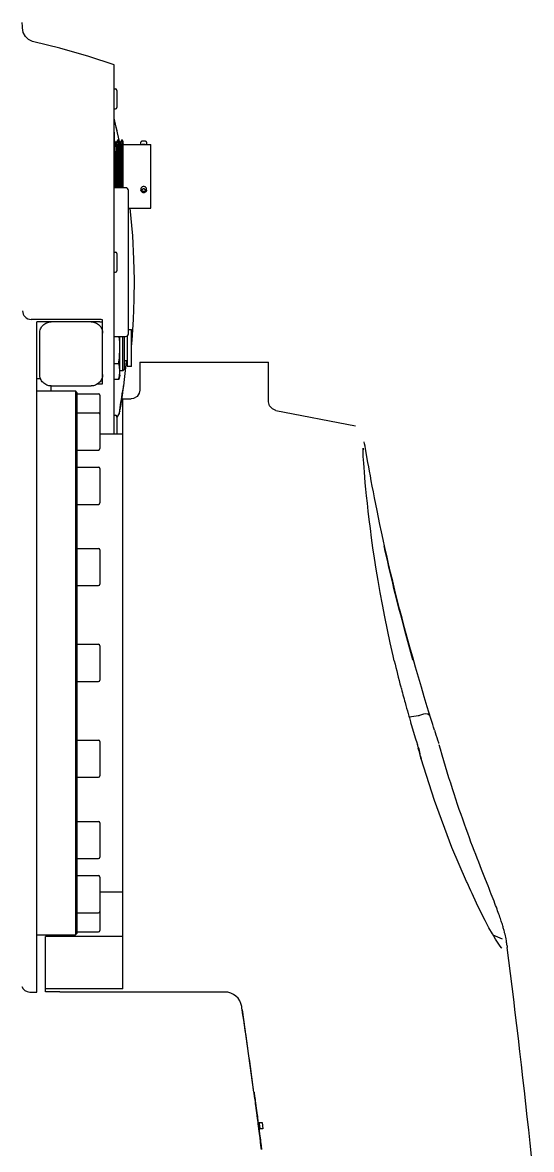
# Model space of a CAD drawing. Header units: millimetres. Extents: x 5828 to 7155, y 123 to 421.
# Drawn here: x 6520.11 to 6529.01, y 285.65 to 305.34 of the extents above; entities that cross this region are included whole.
import ezdxf

# ---------------------------------------------------------------- set-up
doc = ezdxf.new("R2010")
doc.units = ezdxf.units.MM
doc.layers.add('外形图', color=7, linetype='Continuous')

msp = doc.modelspace()

# ---------------------------------------------------------------- linework, layer by layer
at = {"layer": '外形图', "color": 0, "linetype": 'Continuous'}
for p, q in [((6521.7149, 298.1508), (6521.7149, 304.5945)), ((6521.7149, 304.176), (6521.7399, 304.176)), ((6521.7649, 304.151), (6521.7649, 303.851)), ((6521.7149, 303.826), (6521.7399, 303.826)), ((6521.7535, 303.5084), (6521.7149, 303.6654)), ((6521.7392, 303.5616), (6521.7158, 303.6559)), ((6521.752, 303.5088), (6521.7392, 303.5616)), ((6521.7236, 303.3952), (6521.7197, 303.4098)), ((6521.7236, 302.4509), (6521.7236, 303.3952)), ((6521.812, 303.2366), (6521.7535, 303.5084)), ((6521.7687, 303.4396), (6521.7666, 303.4481)), ((6521.7692, 303.4378), (6521.7687, 303.4396)), ((6521.726, 303.2665), (6521.7236, 303.2706)), ((6521.7421, 303.2386), (6521.726, 303.2665)), ((6521.7423, 303.2383), (6521.7421, 303.2386)), ((6521.7507, 303.2386), (6521.7423, 303.2386)), ((6521.7777, 303.2857), (6521.7506, 303.2387)), ((6521.7781, 303.286), (6521.7777, 303.2857)), ((6521.7781, 303.286), (6521.7851, 303.286)), ((6521.7851, 303.286), (6521.7855, 303.2857)), ((6521.8126, 303.2386), (6521.7855, 303.2857)), ((6521.8128, 303.2383), (6521.8126, 303.2386)), ((6521.8213, 303.2386), (6521.8128, 303.2386)), ((6521.8133, 303.2371), (6521.8128, 303.2383)), ((6521.8483, 303.2857), (6521.8211, 303.2387)), ((6521.8486, 303.286), (6521.8483, 303.2857)), ((6521.8486, 303.286), (6521.8557, 303.286)), ((6521.8557, 303.286), (6521.856, 303.2857)), ((6521.8709, 303.2599), (6521.856, 303.2857)), ((6521.8709, 302.4509), (6521.8709, 303.2598)), ((6521.8836, 303.2066), (6522.3586, 303.2066)), ((6522.1821, 303.2066), (6522.1821, 303.2463)), ((6522.2811, 303.2463), (6522.2811, 303.2066)), ((6522.3586, 302.0953), (6522.3586, 303.2066)), ((6521.8613, 302.922), (6521.86, 302.9854)), ((6521.8636, 302.8005), (6521.8636, 303.1347)), ((6521.8626, 302.8519), (6521.8613, 302.922)), ((6521.863, 302.8342), (6521.8626, 302.8519)), ((6521.8636, 302.8005), (6521.863, 302.8342)), ((6521.8643, 302.7185), (6521.8636, 302.8005)), ((6521.7288, 302.4505), (6521.7236, 302.7381)), ((6521.8649, 302.655), (6521.8643, 302.7185)), ((6521.8667, 302.4507), (6521.8649, 302.655)), ((6521.9149, 302.4509), (6521.7149, 302.4509)), ((6521.9649, 299.9009), (6521.9649, 302.4009)), ((6522.1821, 302.4267), (6522.1821, 302.4093)), ((6522.2811, 302.4093), (6522.2811, 302.4267)), ((6521.9649, 302.0953), (6522.3586, 302.0953)), ((6521.7149, 301.3259), (6521.7399, 301.3259)), ((6521.7649, 301.3009), (6521.7649, 301.0009)), ((6521.7149, 300.9759), (6521.7399, 300.9759)), ((6521.4648, 300.1509), (6520.2648, 300.1509)), ((6520.3648, 288.4005), (6520.3648, 300.1061)), ((6521.4648, 300.1061), (6520.3648, 300.1061)), ((6521.3148, 300.1061), (6520.6148, 300.1061)), ((6521.5148, 299.9076), (6521.5148, 300.1423)), ((6520.4148, 299.1884), (6520.4148, 299.9076)), ((6521.5148, 299.1884), (6521.5148, 299.9076)), ((6521.7149, 299.8509), (6521.9149, 299.8509)), ((6521.8149, 299.1758), (6521.8149, 299.8509)), ((6521.8667, 299.2508), (6521.8667, 299.8509)), ((6521.8974, 299.2815), (6521.8974, 299.8509)), ((6521.9424, 299.8594), (6521.9424, 299.3258)), ((6521.9649, 299.9759), (6522.0174, 299.9759)), ((6522.0174, 299.3258), (6522.0174, 299.9759)), ((6522.0189, 299.6927), (6522.0198, 299.6995)), ((6522.0198, 299.6995), (6522.0208, 299.7065)), ((6522.0208, 299.7065), (6522.0217, 299.7137)), ((6522.0217, 299.7137), (6522.0227, 299.7212)), ((6522.0227, 299.7212), (6522.0236, 299.729)), ((6522.0236, 299.729), (6522.0245, 299.7372)), ((6522.0245, 299.7372), (6522.0255, 299.7459)), ((6522.0255, 299.7459), (6522.0264, 299.7552)), ((6522.0264, 299.7552), (6522.0274, 299.7652)), ((6522.0288, 299.7808), (6522.0296, 299.79)), ((6521.9424, 299.4271), (6521.8974, 299.4271)), ((6521.9311, 299.4133), (6521.9326, 299.4281)), ((6521.7952, 299.3766), (6521.7149, 299.3766)), ((6521.8667, 299.2508), (6521.8149, 299.2508)), ((6521.8974, 299.2815), (6521.8667, 299.2508)), ((6521.9311, 299.4134), (6521.9288, 299.393)), ((6522.0174, 299.3258), (6521.9424, 299.3258)), ((6522.1649, 299.4008), (6522.1649, 298.9121)), ((6522.1651, 299.4008), (6524.4147, 299.4008)), ((6524.4149, 298.7097), (6524.4149, 299.4008)), ((6520.43, 299.1136), (6520.3648, 299.1136)), ((6521.5148, 299.1136), (6521.4997, 299.1136)), ((6521.5148, 299.0246), (6521.5148, 299.1884)), ((6521.7952, 299.1023), (6521.7149, 299.1023)), ((6521.8149, 299.1758), (6521.7952, 299.1023)), ((6520.3648, 298.9008), (6521.0398, 298.9008)), ((6520.6151, 298.9889), (6520.6148, 298.9867)), ((6520.6148, 298.9888), (6521.3148, 298.9888)), ((6520.6148, 298.9008), (6520.6148, 298.9867)), ((6521.0398, 298.9008), (6521.0398, 289.4005)), ((6521.0648, 298.8758), (6521.0398, 298.9008)), ((6521.0648, 298.8758), (6521.0648, 289.4256)), ((6521.0648, 298.8508), (6521.4398, 298.8508)), ((6521.425, 299.0227), (6521.4648, 299.0227)), ((6521.8424, 298.7487), (6521.8627, 298.8834)), ((6521.8598, 298.8253), (6521.8652, 298.864)), ((6521.8627, 298.8834), (6521.8649, 298.8978)), ((6521.8649, 298.8978), (6521.866, 298.9051)), ((6521.8652, 298.864), (6521.8699, 298.898)), ((6521.8699, 298.898), (6521.8722, 298.9146)), ((6521.4648, 298.8258), (6521.4648, 297.8928)), ((6521.8071, 298.5188), (6521.8347, 298.6978)), ((6521.8347, 298.6978), (6521.8424, 298.7487)), ((6521.8409, 298.6974), (6521.8442, 298.7191)), ((6521.8549, 298.792), (6521.8598, 298.8253)), ((6521.8649, 288.4569), (6521.8649, 298.7625)), ((6521.8649, 298.7625), (6522.0139, 298.7621)), ((6521.0648, 298.5178), (6521.4398, 298.5178)), ((6521.7149, 298.4758), (6521.7399, 298.4758)), ((6521.7649, 298.4323), (6521.7986, 298.4881)), ((6521.7649, 298.4508), (6521.7649, 298.1508)), ((6521.7986, 298.4881), (6521.7998, 298.4911)), ((6521.8025, 298.4988), (6521.8046, 298.5044)), ((6521.8046, 298.5044), (6521.8033, 298.501)), ((6521.8042, 298.5045), (6521.8215, 298.5742)), ((6521.8136, 298.5442), (6521.8122, 298.5361)), ((6521.8214, 298.5735), (6521.8216, 298.5746)), ((6524.5423, 298.5614), (6525.933, 298.2907)), ((6521.4648, 298.1508), (6521.8649, 298.1508)), ((6521.0648, 297.8678), (6521.4398, 297.8678)), ((6526.0653, 297.9028), (6526.065, 297.9011)), ((6526.065, 297.9009), (6526.065, 297.9011)), ((6526.0651, 297.8999), (6526.0653, 297.9028)), ((6526.0745, 297.8956), (6526.0751, 297.9)), ((6526.0916, 297.9766), (6526.0846, 298.0141)), ((6526.0992, 297.9346), (6526.0916, 297.9766)), ((6526.1077, 297.8879), (6526.0992, 297.9346)), ((6526.15, 297.6503), (6526.1077, 297.8879)), ((6521.0648, 297.5694), (6521.4398, 297.5694)), ((6521.4648, 297.5444), (6521.4648, 296.9444)), ((6521.0648, 296.9194), (6521.4398, 296.9194)), ((6521.0648, 296.15), (6521.4398, 296.15)), ((6521.4648, 296.125), (6521.4648, 295.525)), ((6521.0648, 295.5), (6521.4398, 295.5)), ((6521.0648, 294.4757), (6521.4398, 294.4757)), ((6521.4648, 294.4507), (6521.4648, 293.8507)), ((6526.9328, 294.2499), (6526.8845, 294.4225)), ((6526.9821, 294.0765), (6526.9328, 294.2499)), ((6526.9389, 294.1908), (6526.9358, 294.2018)), ((6527.0324, 293.9025), (6526.9821, 294.0765)), ((6521.0648, 293.8257), (6521.4398, 293.8257)), ((6527.0834, 293.7283), (6527.0324, 293.9025)), ((6527.1351, 293.5545), (6527.0834, 293.7283)), ((6527.1873, 293.3813), (6527.1351, 293.5545)), ((6527.216, 293.2871), (6527.1873, 293.3813)), ((6526.8534, 293.2631), (6526.8655, 293.2212)), ((6526.8655, 293.2212), (6526.8748, 293.1894)), ((6527.2492, 293.1781), (6527.216, 293.2871)), ((6527.2653, 293.1248), (6527.2481, 293.1809)), ((6527.281, 293.0742), (6527.2653, 293.1248)), ((6526.9166, 293.0508), (6526.9015, 293.1005)), ((6526.9827, 292.8376), (6526.9166, 293.0508)), ((6527.296, 293.0256), (6527.281, 293.0742)), ((6527.3116, 292.9757), (6527.296, 293.0256)), ((6521.0648, 292.8014), (6521.4398, 292.8014)), ((6521.4648, 292.7764), (6521.4648, 292.1764)), ((6527.0152, 292.7351), (6526.9827, 292.8376)), ((6527.0094, 292.7316), (6527.0028, 292.7316)), ((6527.0161, 292.7316), (6527.0094, 292.7316)), ((6527.0295, 292.6754), (6527.0158, 292.7316)), ((6527.0162, 292.7308), (6527.0174, 292.7251)), ((6527.0734, 292.4962), (6527.0568, 292.5634)), ((6527.4155, 292.6418), (6527.3939, 292.7168)), ((6527.4454, 292.5397), (6527.4155, 292.6418)), ((6527.0727, 292.496), (6527.0786, 292.4766)), ((6527.0755, 292.4879), (6527.0734, 292.4962)), ((6527.0767, 292.4828), (6527.0734, 292.4962)), ((6527.0816, 292.4666), (6527.0755, 292.4879)), ((6527.0786, 292.4766), (6527.0816, 292.4666)), ((6521.0648, 292.1514), (6521.4398, 292.1514)), ((6521.0648, 291.382), (6521.4398, 291.382)), ((6521.4648, 291.357), (6521.4648, 290.757)), ((6521.0648, 290.732), (6521.4398, 290.732)), ((6521.0648, 290.4336), (6521.4398, 290.4336)), ((6521.4648, 290.4086), (6521.4648, 289.4755)), ((6527.8817, 290.3117), (6527.8729, 290.3315)), ((6527.9472, 290.1661), (6527.8817, 290.3117)), ((6521.4648, 290.1506), (6521.8649, 290.1506)), ((6527.9681, 290.1204), (6527.9472, 290.1661)), ((6528.0471, 289.9518), (6527.9681, 290.1204)), ((6521.0648, 289.7836), (6521.4398, 289.7836)), ((6520.3648, 289.4005), (6521.0398, 289.4005)), ((6521.0648, 289.4255), (6521.0398, 289.4005)), ((6521.0648, 289.4505), (6521.4398, 289.4505)), ((6528.3798, 289.323), (6528.3256, 289.4142)), ((6528.3327, 289.4022), (6528.4928, 289.3286)), ((6528.5386, 289.4356), (6528.5349, 289.4498)), ((6528.5447, 289.4115), (6528.5385, 289.4361)), ((6528.5622, 289.3297), (6528.5447, 289.4115)), ((6520.5148, 288.4014), (6520.5148, 289.3725)), ((6521.8649, 289.3725), (6520.5148, 289.3725)), ((6528.4252, 289.2522), (6528.3798, 289.323)), ((6528.568, 289.2969), (6528.5622, 289.3297)), ((6528.5811, 289.2069), (6528.5802, 289.214)), ((6528.5811, 289.2069), (6528.5843, 289.1812)), ((6528.4781, 289.1752), (6528.4782, 289.1752)), ((6520.2428, 288.4005), (6520.3648, 288.4005)), ((6521.8649, 288.4569), (6520.5148, 288.4569)), ((6520.7648, 288.4014), (6520.5148, 288.4014)), ((6520.7648, 288.4005), (6520.7648, 288.4014)), ((6523.6481, 288.4005), (6520.7648, 288.4005)), ((6523.9531, 288.0903), (6523.953, 288.0906)), ((6523.953, 288.0906), (6523.9531, 288.0903)), ((6523.953, 288.0906), (6524.1531, 286.6496)), ((6524.159, 286.6505), (6524.1591, 286.6505)), ((6524.1602, 286.6398), (6524.159, 286.6505)), ((6524.1615, 286.6292), (6524.1602, 286.6398)), ((6524.1672, 286.5866), (6524.1615, 286.6292)), ((6524.1621, 286.6332), (6524.1628, 286.6292)), ((6524.1628, 286.6292), (6524.1692, 286.5866)), ((6524.169, 286.5734), (6524.1672, 286.5866)), ((6524.1729, 286.5441), (6524.169, 286.5734)), ((6524.1692, 286.5866), (6524.1753, 286.544)), ((6524.1736, 286.5441), (6524.1734, 286.5441)), ((6524.1752, 286.5334), (6524.1736, 286.5441)), ((6524.177, 286.5228), (6524.1752, 286.5334)), ((6524.1753, 286.544), (6524.1773, 286.5301)), ((6524.1831, 286.4802), (6524.177, 286.5228)), ((6524.1773, 286.5301), (6524.1815, 286.5015)), ((6524.1815, 286.5015), (6524.1873, 286.459)), ((6524.1875, 286.4483), (6524.1831, 286.4802)), ((6524.1873, 286.459), (6524.1931, 286.4164)), ((6524.192, 286.4164), (6524.1875, 286.4483)), ((6524.1976, 286.3739), (6524.192, 286.4164)), ((6524.1931, 286.4164), (6524.1987, 286.3739)), ((6524.2031, 286.3313), (6524.1976, 286.3739)), ((6524.1987, 286.3739), (6524.2042, 286.3313)), ((6524.2085, 286.2887), (6524.2031, 286.3313)), ((6524.2042, 286.3313), (6524.2097, 286.2887)), ((6524.2138, 286.2462), (6524.2085, 286.2887)), ((6524.2097, 286.2887), (6524.2137, 286.2568)), ((6524.2137, 286.2568), (6524.2177, 286.2249)), ((6524.2162, 286.2249), (6524.2138, 286.2462)), ((6524.2187, 286.2036), (6524.2162, 286.2249)), ((6524.2177, 286.2249), (6524.2202, 286.2036)), ((6524.2201, 286.1907), (6524.2184, 286.2036)), ((6524.2185, 286.2036), (6524.2187, 286.2036)), ((6524.224, 286.1611), (6524.2201, 286.1907)), ((6524.2202, 286.2036), (6524.2214, 286.193)), ((6524.2214, 286.193), (6524.2253, 286.1611)), ((6524.2295, 286.1185), (6524.224, 286.1611)), ((6524.2253, 286.1611), (6524.2285, 286.1398)), ((6524.2285, 286.1398), (6524.2318, 286.1185)), ((6524.2298, 286.1185), (6524.2296, 286.1185)), ((6524.2303, 286.1152), (6524.2298, 286.1185)), ((6524.2315, 286.1079), (6524.2303, 286.1152)), ((6524.2332, 286.0972), (6524.2315, 286.1079)), ((6524.2318, 286.1185), (6524.2361, 286.0866)), ((6524.2392, 286.0547), (6524.2332, 286.0972)), ((6524.2361, 286.0866), (6524.2405, 286.0547)), ((6524.2449, 286.0122), (6524.2392, 286.0547)), ((6524.2405, 286.0547), (6524.2473, 286.0033)), ((6524.2516, 286.1185), (6524.3002, 286.1185)), ((6524.2585, 286.0653), (6524.2516, 286.1185)), ((6524.2654, 286.0121), (6524.2585, 286.0653)), ((6524.3002, 286.1185), (6524.3142, 286.0121)), ((6524.2506, 285.9696), (6524.2449, 286.0122)), ((6524.2473, 286.0033), (6524.2517, 285.9696)), ((6524.256, 285.927), (6524.2506, 285.9696)), ((6524.2517, 285.9696), (6524.2572, 285.927)), ((6524.2615, 285.8845), (6524.256, 285.927)), ((6524.2572, 285.927), (6524.2626, 285.8845)), ((6524.2641, 285.8632), (6524.2615, 285.8845)), ((6524.2626, 285.8845), (6524.2705, 285.8206)), ((6524.2667, 285.8419), (6524.2641, 285.8632)), ((6524.3142, 286.0121), (6524.2654, 286.0121)), ((6524.2718, 285.7994), (6524.2667, 285.8419)), ((6524.2705, 285.8206), (6524.2743, 285.7887)), ((6524.2741, 285.7781), (6524.2718, 285.7994)), ((6524.2752, 285.7675), (6524.2741, 285.7781)), ((6524.2743, 285.7887), (6524.2781, 285.7568)), ((6524.2762, 285.7568), (6524.2752, 285.7675)), ((6524.2782, 285.7355), (6524.2755, 285.7568)), ((6524.276, 285.7568), (6524.2762, 285.7568)), ((6524.2781, 285.7568), (6524.2829, 285.7143)), ((6524.2863, 285.6717), (6524.2782, 285.7355)), ((6524.2829, 285.7143), (6524.2852, 285.693)), ((6524.2852, 285.693), (6524.2876, 285.6717)), ((6524.2891, 285.6504), (6524.2863, 285.6717)), ((6524.2876, 285.6717), (6524.2897, 285.6504)), ((6524.2897, 285.6504), (6524.2891, 285.6504))]:
    msp.add_line(p, q, dxfattribs=at)
for points in [[(6520.3126, 304.998), (6520.2872, 305.0049), (6520.2205, 305.0384), (6520.1654, 305.0918), (6520.1282, 305.1619), (6520.1148, 305.2425)], [(6521.7149, 304.5945), (6521.2725, 304.745), (6520.764, 304.8912), (6520.3126, 304.9981)], [(6521.7666, 303.4481), (6521.763, 303.4631), (6521.7621, 303.4669), (6521.752, 303.5088)], [(6521.7694, 303.4369), (6521.7694, 303.4368), (6521.7694, 303.4369), (6521.7693, 303.4372), (6521.7692, 303.4378)], [(6522.0296, 299.79), (6522.0535, 300.1475), (6522.0665, 300.5003), (6522.0692, 300.8406), (6522.0617, 301.2009), (6522.0399, 301.6128), (6521.9966, 302.0935), (6521.9964, 302.0953)], [(6522.0174, 299.6828), (6522.0179, 299.686), (6522.0189, 299.6927)], [(6522.0274, 299.7652), (6522.0279, 299.7704), (6522.0288, 299.7808)], [(6521.866, 298.9051), (6521.8669, 298.9105), (6521.8673, 298.9125), (6521.8675, 298.914), (6521.8677, 298.915), (6521.8678, 298.9152)], [(6522.1649, 298.9121), (6522.1554, 298.8597), (6522.1165, 298.8019), (6522.0557, 298.7678), (6522.0139, 298.7621)], [(6524.5423, 298.5614), (6524.4812, 298.5852), (6524.4304, 298.6432), (6524.4149, 298.7097)], [(6526.0689, 297.7541), (6526.0667, 297.7995), (6526.0653, 297.8366), (6526.0647, 297.8655), (6526.0647, 297.8865), (6526.0651, 297.8999)], [(6526.0648, 297.8609), (6526.0662, 297.8637), (6526.0723, 297.884), (6526.0745, 297.8956)], [(6526.6105, 294.1841), (6526.5903, 294.2705), (6526.5382, 294.5014), (6526.4893, 294.7288), (6526.4438, 294.952), (6526.4017, 295.17), (6526.3629, 295.3822), (6526.3272, 295.5879), (6526.2946, 295.7865), (6526.2649, 295.9775), (6526.238, 296.1603), (6526.2137, 296.3345), (6526.1919, 296.4997), (6526.1724, 296.6558), (6526.155, 296.8025), (6526.1396, 296.9398), (6526.126, 297.0676), (6526.1141, 297.1859), (6526.1038, 297.2948), (6526.0949, 297.3943), (6526.0874, 297.4846), (6526.0811, 297.5655), (6526.076, 297.6373), (6526.0719, 297.7001), (6526.0689, 297.7541)], [(6526.4153, 296.3062), (6526.3865, 296.4394), (6526.3592, 296.5679), (6526.3334, 296.6916), (6526.3091, 296.8105), (6526.2863, 296.9244), (6526.2649, 297.0332), (6526.2448, 297.1369), (6526.2261, 297.2355), (6526.2086, 297.3289), (6526.1922, 297.4171), (6526.1771, 297.5001), (6526.163, 297.5778), (6526.15, 297.6503)], [(6526.4778, 296.0267), (6526.4458, 296.1686), (6526.4153, 296.3062)], [(6526.8845, 294.4225), (6526.8374, 294.5937), (6526.7915, 294.7635), (6526.747, 294.9313), (6526.7039, 295.0968), (6526.6623, 295.2599), (6526.6222, 295.42), (6526.5837, 295.5771), (6526.5468, 295.7307), (6526.5115, 295.8807), (6526.4778, 296.0267)], [(6528.0329, 290.8047), (6528.0059, 290.8749), (6527.9784, 290.947), (6527.9504, 291.0209), (6527.922, 291.0967), (6527.8933, 291.1744), (6527.8643, 291.2539), (6527.8351, 291.3353), (6527.8057, 291.4184), (6527.7761, 291.5034), (6527.7465, 291.59), (6527.7167, 291.6784), (6527.6868, 291.7684), (6527.6567, 291.8599), (6527.6265, 291.9529), (6527.5963, 292.0474), (6527.5661, 292.1432), (6527.5358, 292.2404), (6527.5056, 292.3389), (6527.4754, 292.4387), (6527.4454, 292.5397)], [(6527.873, 290.3312), (6527.6182, 290.928), (6527.3128, 291.7478), (6527.0786, 292.4766)], [(6528.1352, 290.5426), (6528.1105, 290.6053), (6528.0853, 290.6699), (6528.0594, 290.7363), (6528.0329, 290.8047)], [(6528.205, 290.3662), (6528.1592, 290.4819), (6528.1352, 290.5426)], [(6528.4458, 289.7362), (6528.4365, 289.7627), (6528.4266, 289.7903), (6528.4162, 289.8191), (6528.4052, 289.8492), (6528.3935, 289.8808), (6528.3811, 289.9141), (6528.3679, 289.9493), (6528.3537, 289.9864), (6528.3387, 290.0258), (6528.3225, 290.0675), (6528.3054, 290.1118), (6528.2871, 290.1584), (6528.2679, 290.2073), (6528.2478, 290.2583), (6528.205, 290.3662)], [(6528.3256, 289.4142), (6528.2638, 289.5248), (6528.1959, 289.6526), (6528.1233, 289.7955), (6528.0471, 289.9518)], [(6528.4856, 289.6185), (6528.4785, 289.6402), (6528.471, 289.6627), (6528.4631, 289.6862), (6528.4547, 289.7107), (6528.4458, 289.7362)], [(6528.5349, 289.4498), (6528.5282, 289.4754), (6528.524, 289.4906), (6528.5196, 289.5065), (6528.5149, 289.5231), (6528.5097, 289.5406), (6528.5043, 289.5588), (6528.4984, 289.5779), (6528.4922, 289.5978), (6528.4856, 289.6185)], [(6528.4875, 289.1694), (6528.489, 289.1683), (6528.4834, 289.1742), (6528.4605, 289.2023), (6528.4252, 289.2522)]]:
    msp.add_lwpolyline(points, dxfattribs=at)
for centre, radius, start, end in [((6519.5613, 305.243), 0.5535, 359.99532, 9.68722), ((6521.7399, 304.151), 0.025, 0, 90), ((6521.7399, 303.851), 0.025, 270, 0), ((6519.8606, 303.0965), 1.8602, 355.57729, 4.42269), ((6521.8836, 303.2193), 0.0127, 180, 270), ((6490.4198, 302.334), 31.447, 1.18692, 1.36414), ((6519.2153, 302.341), 2.5057, 2.51509, 3.84937), ((6521.9149, 302.4009), 0.05, 0, 90), ((6522.2236, 302.4093), 0.0415, 179.50935, 180), ((6522.2272, 302.4251), 0.0455, 138.59901, 146.78155), ((6522.228, 302.4244), 0.0465, 138.18192, 138.62436), ((6522.2273, 302.4094), 0.0255, 186.05057, 199.51901), ((6522.2315, 302.3994), 0.0321, 97.84853, 110.60961), ((6522.2316, 302.3988), 0.0327, 82.09287, 97.83379), ((6522.2317, 302.3994), 0.0321, 69.60963, 82.0778), ((6522.236, 302.4094), 0.0255, 340.48101, 353.96302), ((6522.2353, 302.4244), 0.0465, 40.97267, 41.80969), ((6522.2397, 302.4093), 0.0415, 359.50935, 360), ((6521.7399, 301.3009), 0.025, 0, 90), ((6521.7399, 301.0009), 0.025, 270, 0), ((6520.2648, 300.3009), 0.15, 180, 270), ((6521.4648, 300.0009), 0.15, 70.52878, 90), ((6521.9149, 299.9009), 0.05, 270, 0), ((6507.9788, 300.8086), 14.0219, 350.82805, 354.28996), ((6521.4398, 298.8258), 0.025, 0, 90), ((6521.4654, 299.6583), 0.6356, 269.94612, 274.458), ((6507.9793, 300.8085), 14.0214, 352.23708, 352.62681), ((6507.9765, 300.8089), 14.0243, 350.83263, 351.34062), ((6512.4348, 300.1269), 9.5114, 350.80627, 351.0655), ((6511.9102, 300.2095), 10.0425, 351.0645, 351.34231), ((6507.9765, 300.8089), 14.0242, 351.43043, 351.73141), ((6521.4398, 298.4928), 0.025, 0, 90), ((6521.7399, 298.4508), 0.025, 0, 90), ((6521.6792, 298.5376), 0.1293, 338.95197, 341.55953), ((6521.6768, 298.5384), 0.1318, 341.55656, 343.58894), ((6521.6726, 298.5395), 0.1361, 343.61438, 351.22251), ((6521.6449, 298.5592), 0.1688, 341.07326, 345.79049), ((6521.6498, 298.5579), 0.1637, 345.79164, 350.24444), ((6514.8628, 299.727), 7.0507, 350.34288, 350.53658), ((6513.4812, 299.9572), 8.4513, 350.5375, 350.80852), ((6521.4398, 297.8928), 0.025, 270, 0), ((6521.4398, 297.5444), 0.025, 0, 90), ((6521.4398, 296.9444), 0.025, 270, 0), ((6521.4398, 296.125), 0.025, 0, 90), ((6521.4398, 295.525), 0.025, 270, 0), ((6521.4398, 294.4507), 0.025, 0, 90), ((6544.6776, 298.4757), 18.5697, 193.36337, 194.81021), ((6521.4398, 293.8507), 0.025, 270, 0), ((6548.1563, 299.3924), 22.1671, 194.80276, 195.53426), ((6548.1575, 299.3928), 22.1684, 195.53437, 196.05197), ((6523.4981, 318.4593), 25.4748, 277.60454, 277.97112), ((6543.5065, 298.1077), 17.3438, 196.47399, 196.63374), ((6543.2707, 298.0373), 17.0976, 196.63374, 196.79238), ((6554.1879, 301.3903), 28.1627, 197.3847, 197.74695), ((6521.4398, 292.7764), 0.025, 0, 90), ((6554.2504, 301.4108), 28.2285, 197.74799, 197.88161), ((6551.2982, 299.8176), 25.3078, 196.41463, 196.58667), ((6581.1483, 305.8357), 55.696, 193.66754, 193.7861), ((6551.576, 299.9005), 25.5976, 196.58695, 196.81399), ((6521.4398, 292.1764), 0.025, 270, 0), ((6521.4398, 291.357), 0.025, 0, 90), ((6521.4398, 290.757), 0.025, 270, 0), ((6521.4398, 290.4086), 0.025, 0, 90), ((6521.4398, 289.8086), 0.025, 270, 0), ((6521.4398, 289.4755), 0.025, 270, 0), ((6526.9306, 289.0167), 1.6611, 9.01525, 9.50624), ((6526.8316, 289.001), 1.7613, 8.56329, 9.01438), ((6343.7244, 265.905), 186.3196, 6.047584, 7.176471), ((6520.2428, 288.5505), 0.15, 200, 270), ((6523.6481, 288.1005), 0.3, 8.77251, 90), ((6510.6314, 286.0999), 13.4696, 8.49777, 8.73842), ((6423.5524, 273.0282), 101.5242, 7.711136, 8.531892), ((6525.2823, 286.8324), 1.1378, 189.20313, 190.08569)]:
    msp.add_arc(centre, radius, start, end, dxfattribs=at)
for points, knots in [([(6521.7153, 303.4201), (6521.7158, 303.4193), (6521.7176, 303.416), (6521.719, 303.4125), (6521.7197, 303.4098)], [0, 0, 0, 0, 0.2605819, 1, 1, 1, 1]), ([(6521.7635, 302.4506), (6521.7625, 302.4955), (6521.7608, 302.5864), (6521.7586, 302.7), (6521.7569, 302.7908), (6521.7555, 302.8566), (6521.7542, 302.9195), (6521.7529, 302.9788), (6521.7516, 303.0335), (6521.7503, 303.0828), (6521.7492, 303.1204), (6521.7483, 303.1472), (6521.7476, 303.1648), (6521.7469, 303.1806), (6521.7463, 303.1946), (6521.7456, 303.2067), (6521.745, 303.2169), (6521.7443, 303.2251), (6521.7438, 303.2306), (6521.7433, 303.2341), (6521.743, 303.236), (6521.7427, 303.2373), (6521.7424, 303.238), (6521.7423, 303.2383)], [0, 0, 0, 0, 0.1707528, 0.34612, 0.4324998, 0.5164075, 0.59668, 0.6722039, 0.7419315, 0.8048972, 0.8602292, 0.8847883, 0.9071615, 0.9272691, 0.9450448, 0.9604262, 0.9733607, 0.9838079, 0.9917327, 0.9947441, 0.9971217, 0.9988691, 1, 1, 1, 1]), ([(6521.7507, 303.2386), (6521.7509, 303.2386), (6521.7512, 303.2382), (6521.7515, 303.2374), (6521.7518, 303.2361), (6521.7521, 303.2342), (6521.7524, 303.2318), (6521.7529, 303.2276), (6521.7535, 303.2211), (6521.7542, 303.2117), (6521.7548, 303.2003), (6521.7555, 303.187), (6521.7561, 303.1717), (6521.7568, 303.1545), (6521.7575, 303.1355), (6521.7582, 303.1148), (6521.7591, 303.0839), (6521.7602, 303.0416), (6521.7616, 302.9867), (6521.7629, 302.927), (6521.7642, 302.8633), (6521.7656, 302.7966), (6521.7669, 302.7278), (6521.7682, 302.6579), (6521.77, 302.5654), (6521.7713, 302.4963), (6521.7723, 302.4506)], [0, 0, 0, 0, 0.0005426, 0.0016341, 0.003361, 0.0057395, 0.0087737, 0.0124643, 0.0218094, 0.0337474, 0.0482377, 0.0652325, 0.0846687, 0.1064794, 0.1305864, 0.1569018, 0.1853341, 0.2481278, 0.3180678, 0.3941506, 0.4752834, 0.5603016, 0.6479851, 0.737075, 0.8262919, 1, 1, 1, 1]), ([(6521.7993, 302.4504), (6521.7984, 302.4993), (6521.7971, 302.5733), (6521.7953, 302.6721), (6521.794, 302.7465), (6521.7927, 302.8195), (6521.7914, 302.8902), (6521.7901, 302.9576), (6521.7887, 303.0206), (6521.7874, 303.0785), (6521.7863, 303.1232), (6521.7854, 303.1557), (6521.7847, 303.1775), (6521.7841, 303.1975), (6521.7834, 303.2156), (6521.7828, 303.2317), (6521.7821, 303.2457), (6521.7814, 303.2577), (6521.7808, 303.2676), (6521.7802, 303.2744), (6521.7798, 303.2789), (6521.7794, 303.2813), (6521.7791, 303.2833), (6521.7788, 303.2847), (6521.7785, 303.2855), (6521.7782, 303.286), (6521.7781, 303.286)], [0, 0, 0, 0, 0.175559, 0.265301, 0.3546866, 0.4424695, 0.5274242, 0.6083635, 0.6841574, 0.7537474, 0.8161631, 0.844405, 0.8705343, 0.8944615, 0.9161033, 0.9353827, 0.9522358, 0.966602, 0.9784338, 0.9876934, 0.9913488, 0.9943526, 0.9967053, 0.9984106, 0.9994826, 1, 1, 1, 1]), ([(6521.7855, 303.2857), (6521.7856, 303.2854), (6521.7859, 303.2847), (6521.7862, 303.2833), (6521.7865, 303.2814), (6521.787, 303.2778), (6521.7875, 303.272), (6521.7881, 303.2634), (6521.7888, 303.2528), (6521.7894, 303.2401), (6521.7901, 303.2254), (6521.7907, 303.2088), (6521.7914, 303.1903), (6521.7923, 303.1621), (6521.7934, 303.1226), (6521.7947, 303.0705), (6521.796, 303.0128), (6521.7973, 302.9502), (6521.7986, 302.8835), (6521.7999, 302.8137), (6521.8016, 302.7171), (6521.8037, 302.5958), (6521.8055, 302.4985), (6521.8064, 302.4504)], [0, 0, 0, 0, 0.0010705, 0.0027553, 0.0050681, 0.0080118, 0.0157896, 0.0260758, 0.0388378, 0.0540342, 0.0716168, 0.091524, 0.1136915, 0.1380436, 0.1929658, 0.2555496, 0.3249506, 0.4002317, 0.4803753, 0.5642985, 0.6508661, 0.8272384, 1, 1, 1, 1]), ([(6521.834, 302.4508), (6521.8331, 302.4947), (6521.8314, 302.5838), (6521.8289, 302.7168), (6521.8267, 302.8266), (6521.825, 302.911), (6521.8237, 302.9696), (6521.8224, 303.024), (6521.8211, 303.0734), (6521.8198, 303.1172), (6521.8186, 303.1548), (6521.8175, 303.1821), (6521.8166, 303.2004), (6521.8159, 303.2114), (6521.8153, 303.2205), (6521.8147, 303.2278), (6521.814, 303.2331), (6521.8136, 303.236), (6521.8133, 303.2371)], [0, 0, 0, 0, 0.167508, 0.3396281, 0.5072287, 0.5865336, 0.6614197, 0.7308899, 0.7940208, 0.8499739, 0.8980052, 0.9374767, 0.9538361, 0.967869, 0.9795329, 0.9887891, 0.9956136, 1, 1, 1, 1]), ([(6521.8213, 303.2386), (6521.8214, 303.2386), (6521.8218, 303.2382), (6521.822, 303.2374), (6521.8224, 303.2361), (6521.8227, 303.2342), (6521.823, 303.2318), (6521.8235, 303.2276), (6521.8241, 303.2211), (6521.8247, 303.2117), (6521.8254, 303.2003), (6521.826, 303.187), (6521.8267, 303.1717), (6521.8274, 303.1545), (6521.828, 303.1355), (6521.8287, 303.1148), (6521.8296, 303.0839), (6521.8308, 303.0416), (6521.8321, 302.9867), (6521.8334, 302.927), (6521.8348, 302.8633), (6521.8361, 302.7966), (6521.8375, 302.7278), (6521.8388, 302.6579), (6521.8406, 302.5654), (6521.8419, 302.4963), (6521.8428, 302.4506)], [0, 0, 0, 0, 0.0005424, 0.001633, 0.003359, 0.0057378, 0.0087728, 0.0124641, 0.021808, 0.0337467, 0.0482371, 0.0652308, 0.0846681, 0.1064776, 0.1305847, 0.1569005, 0.1853314, 0.2481251, 0.3180651, 0.3941471, 0.4752792, 0.5602974, 0.6479812, 0.7370714, 0.826289, 1, 1, 1, 1]), ([(6521.8579, 303.0826), (6521.8575, 303.0978), (6521.8568, 303.1265), (6521.8556, 303.1669), (6521.8547, 303.1972), (6521.8539, 303.2186), (6521.8533, 303.2324), (6521.8527, 303.2447), (6521.8521, 303.2554), (6521.8516, 303.2645), (6521.851, 303.272), (6521.8504, 303.2779), (6521.85, 303.2817), (6521.8495, 303.2839), (6521.8492, 303.285), (6521.849, 303.2857), (6521.8487, 303.286), (6521.8486, 303.286)], [0, 0, 0, 0, 0.2236018, 0.4224375, 0.5944022, 0.6697332, 0.7376875, 0.7980955, 0.8507929, 0.8956443, 0.9325439, 0.961396, 0.9821542, 0.9895022, 0.9948471, 0.9982482, 1, 1, 1, 1]), ([(6521.856, 303.2857), (6521.8561, 303.2855), (6521.8563, 303.285), (6521.8567, 303.2837), (6521.857, 303.2814), (6521.8575, 303.2778), (6521.858, 303.273), (6521.8584, 303.2672), (6521.8589, 303.2603), (6521.8594, 303.2522), (6521.86, 303.2394), (6521.8608, 303.2208), (6521.8618, 303.1955), (6521.8627, 303.1664), (6521.8633, 303.1456), (6521.8636, 303.1347)], [0, 0, 0, 0, 0.0039567, 0.0096689, 0.0265243, 0.0506963, 0.0821752, 0.1209258, 0.1668996, 0.2200124, 0.280165, 0.4211768, 0.5889786, 0.7824445, 1, 1, 1, 1]), ([(6522.2033, 303.2616), (6522.2011, 303.2613), (6522.1971, 303.2608), (6522.192, 303.2595), (6522.1881, 303.2575), (6522.185, 303.2549), (6522.1827, 303.2509), (6522.1821, 303.2478), (6522.1821, 303.2463)], [0, 0, 0, 0, 0.2234905, 0.420585, 0.5373933, 0.6802761, 0.8378032, 1, 1, 1, 1]), ([(6522.1925, 303.2066), (6522.1951, 303.207), (6522.2009, 303.2076), (6522.2139, 303.2085), (6522.2316, 303.2088), (6522.2493, 303.2085), (6522.2624, 303.2076), (6522.2681, 303.207), (6522.2708, 303.2066)], [0, 0, 0, 0, 0.1009096, 0.222086, 0.5000043, 0.7779165, 0.8990923, 1, 1, 1, 1]), ([(6522.2587, 303.2617), (6522.2544, 303.2622), (6522.2451, 303.2628), (6522.2308, 303.263), (6522.2166, 303.2627), (6522.2075, 303.2621), (6522.2033, 303.2616)], [0, 0, 0, 0, 0.2341623, 0.5041115, 0.7717168, 1, 1, 1, 1]), ([(6522.2564, 303.2066), (6522.2525, 303.2069), (6522.2442, 303.2074), (6522.2316, 303.2076), (6522.219, 303.2074), (6522.2107, 303.2069), (6522.2068, 303.2066)], [0, 0, 0, 0, 0.2347931, 0.5000969, 0.7653486, 1, 1, 1, 1]), ([(6522.2801, 303.2514), (6522.2795, 303.2527), (6522.2781, 303.2549), (6522.2747, 303.258), (6522.2709, 303.2596), (6522.2674, 303.2604), (6522.2637, 303.2612), (6522.2608, 303.2615), (6522.2587, 303.2617)], [0, 0, 0, 0, 0.1652132, 0.3147894, 0.5469477, 0.6483997, 0.7553008, 1, 1, 1, 1]), ([(6522.2811, 303.2463), (6522.2811, 303.2467), (6522.2811, 303.2485), (6522.2806, 303.2502), (6522.2801, 303.2514)], [0, 0, 0, 0, 0.2537022, 1, 1, 1, 1]), ([(6521.7236, 303.0911), (6521.7247, 303.0448), (6521.7269, 302.9447), (6521.7298, 302.7875), (6521.7327, 302.6203), (6521.7348, 302.5068), (6521.7358, 302.4504)], [0, 0, 0, 0, 0.2170092, 0.4685079, 0.7360458, 1, 1, 1, 1]), ([(6522.1891, 302.45), (6522.1869, 302.4466), (6522.1833, 302.439), (6522.1821, 302.4308), (6522.1821, 302.4267)], [0, 0, 0, 0, 0.5033133, 1, 1, 1, 1]), ([(6522.2811, 302.4089), (6522.2811, 302.4059), (6522.2804, 302.3998), (6522.2775, 302.391), (6522.2727, 302.3829), (6522.2644, 302.3736), (6522.2505, 302.3652), (6522.2314, 302.3618), (6522.2123, 302.3653), (6522.1959, 302.3754), (6522.1848, 302.3908), (6522.1821, 302.4032), (6522.1821, 302.4093)], [0, 0, 0, 0, 0.061295, 0.1228388, 0.1847409, 0.2471683, 0.3731315, 0.5007233, 0.6282935, 0.7542058, 0.8778584, 1, 1, 1, 1]), ([(6522.27, 302.4554), (6522.2676, 302.458), (6522.2623, 302.4628), (6522.2498, 302.4698), (6522.2316, 302.4735), (6522.2135, 302.4698), (6522.2009, 302.4628), (6522.1956, 302.458), (6522.1933, 302.4554)], [0, 0, 0, 0, 0.1224718, 0.2472278, 0.499993, 0.7527579, 0.8775193, 1, 1, 1, 1]), ([(6522.2202, 302.4294), (6522.2176, 302.4284), (6522.2125, 302.4257), (6522.2065, 302.4197), (6522.2027, 302.4123), (6522.2018, 302.4069), (6522.2018, 302.4042)], [0, 0, 0, 0, 0.2587503, 0.5111507, 0.7574869, 1, 1, 1, 1]), ([(6522.2018, 302.4042), (6522.2018, 302.4006), (6522.2034, 302.3933), (6522.2101, 302.3842), (6522.22, 302.3783), (6522.2316, 302.3762), (6522.2432, 302.3783), (6522.2531, 302.3842), (6522.2599, 302.3933), (6522.2615, 302.4006), (6522.2615, 302.4042)], [0, 0, 0, 0, 0.1198559, 0.2427582, 0.3699127, 0.4999894, 0.6300658, 0.7572259, 0.8801387, 1, 1, 1, 1]), ([(6522.26, 302.4009), (6522.259, 302.3981), (6522.2561, 302.3929), (6522.2494, 302.3868), (6522.2409, 302.3829), (6522.2316, 302.3816), (6522.2223, 302.3829), (6522.2139, 302.3868), (6522.2072, 302.3929), (6522.2042, 302.3981), (6522.2032, 302.4009)], [0, 0, 0, 0, 0.1204777, 0.2442214, 0.371147, 0.5, 0.628853, 0.7557786, 0.8795223, 1, 1, 1, 1]), ([(6522.2615, 302.4042), (6522.2615, 302.4069), (6522.2606, 302.4123), (6522.2567, 302.4197), (6522.2506, 302.4258), (6522.2456, 302.4285), (6522.2429, 302.4295)], [0, 0, 0, 0, 0.2424856, 0.4887993, 0.741214, 1, 1, 1, 1]), ([(6522.2811, 302.4267), (6522.2811, 302.4318), (6522.2792, 302.4421), (6522.2738, 302.451), (6522.2704, 302.4549)], [0, 0, 0, 0, 0.4952034, 1, 1, 1, 1]), ([(6520.4148, 299.9076), (6520.4148, 299.9335), (6520.4252, 299.9857), (6520.4698, 300.0517), (6520.5363, 300.0958), (6520.5888, 300.1061), (6520.6148, 300.1061)], [0, 0, 0, 0, 0.249134, 0.4987781, 0.7491379, 1, 1, 1, 1]), ([(6521.3148, 300.1061), (6521.3408, 300.1061), (6521.3934, 300.0958), (6521.4598, 300.0517), (6521.5044, 299.9857), (6521.5148, 299.9335), (6521.5148, 299.9076)], [0, 0, 0, 0, 0.2508621, 0.5012219, 0.750866, 1, 1, 1, 1]), ([(6521.8149, 299.2395), (6521.8149, 299.2509), (6521.8131, 299.2972), (6521.8042, 299.343), (6521.7952, 299.3766)], [0, 0, 0, 0, 0.2479704, 1, 1, 1, 1]), ([(6521.7952, 299.1023), (6521.7982, 299.1137), (6521.8092, 299.1586), (6521.8149, 299.2049), (6521.8149, 299.2395)], [0, 0, 0, 0, 0.2531835, 1, 1, 1, 1]), ([(6520.6148, 298.9888), (6520.5888, 298.9888), (6520.5363, 298.9992), (6520.4698, 299.0436), (6520.4252, 299.1099), (6520.4148, 299.1625), (6520.4148, 299.1884)], [0, 0, 0, 0, 0.2500582, 0.5000835, 0.75006, 1, 1, 1, 1]), ([(6521.5148, 299.1884), (6521.5148, 299.1625), (6521.5044, 299.1099), (6521.4599, 299.0436), (6521.3934, 298.9992), (6521.3408, 298.9888), (6521.3148, 298.9888)], [0, 0, 0, 0, 0.2499397, 0.4999165, 0.7499421, 1, 1, 1, 1]), ([(6526.9358, 294.2018), (6526.8876, 294.3729), (6526.7059, 295.033), (6526.5417, 295.6979), (6526.4316, 296.1928)], [0, 0, 0, 0, 0.2595542, 1, 1, 1, 1]), ([(6527.0281, 293.2303), (6527.0495, 293.2333), (6527.1031, 293.2533), (6527.1974, 293.2803), (6527.2168, 293.2429)], [0, 0, 0, 0, 0.338397, 1, 1, 1, 1]), ([(6528.5802, 289.214), (6528.5791, 289.2221), (6528.5769, 289.2386), (6528.5746, 289.255), (6528.5733, 289.2633)], [0, 0, 0, 0, 0.4942448, 1, 1, 1, 1])]:
    msp.add_open_spline(points, degree=3, knots=knots, dxfattribs=at)
for points in [[(6521.5148, 300.0976), (6521.4995, 300.103), (6521.4815, 300.1081), (6521.4662, 300.1024)], [(6521.8149, 299.6508), (6521.8149, 299.7176), (6521.8109, 299.7845), (6521.804, 299.8509)], [(6521.7952, 299.3766), (6521.8073, 299.4674), (6521.8149, 299.5592), (6521.8149, 299.6508)]]:
    msp.add_open_spline(points, degree=3, dxfattribs=at)

doc.saveas('drawing.dxf')
